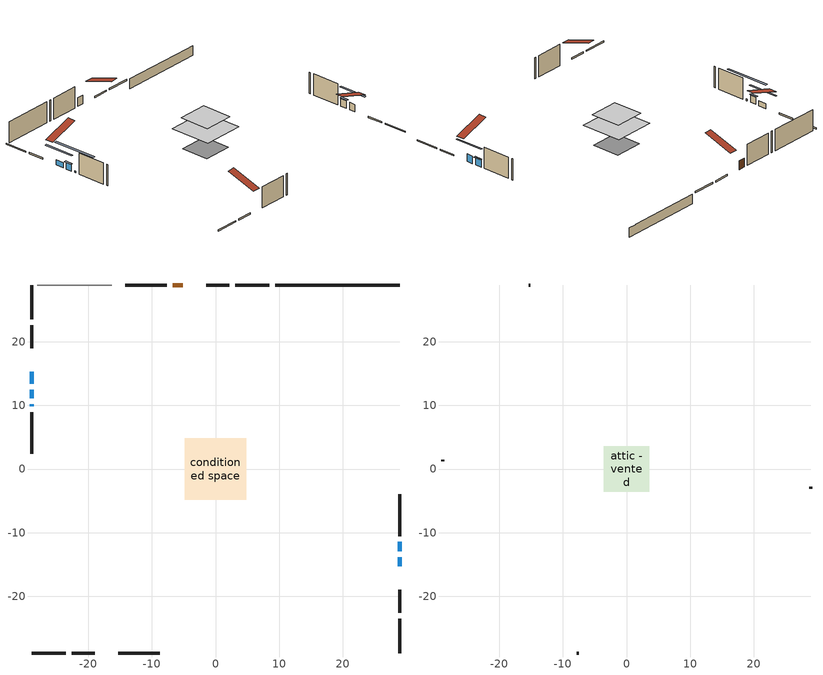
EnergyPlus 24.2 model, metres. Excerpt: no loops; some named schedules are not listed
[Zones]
conditioned space
 floor adiabatic (AdiabaticFloorConstruction): -4.8,-4.8 -4.8,4.8 4.8,4.8 4.8,-4.8 z2.82
 floor foundation (Slab1 construction): -3.3,-3.3 -3.3,3.3 3.3,3.3 3.3,-3.3 z-1.83
 wall outside (RimJoist1 construction): 8.47,28.9 3.1,28.9 / -28.9,-28.9 -23.53,-28.9 / -28.9,28.9 -28.9,23.53 / 28.9,-28.9 28.9,-23.53 z0.38:0.68
 wall outside (RimJoist2 construction): 2.17,28.9 -1.49,28.9 / -22.6,-28.9 -18.95,-28.9 / -28.9,22.6 -28.9,18.95 / 28.9,-22.6 28.9,-18.95 z0.38:0.68
 wall outside (AdiabaticWallConstruction 1): -5.17,28.9 -6.72,28.9 z0.38:2.41
 wall outside (AdiabaticWallConstruction): 28.9,-15.27 28.9,-13.83 / 28.9,-12.9 28.9,-11.46 z0.38:2.1; -28.9,15.27 -28.9,13.37 z0.38:1.51; -28.9,12.44 -28.9,11.1 z0.38:1.98; -28.9,10.17 -28.9,9.88 z0.38:0.73
 wall outside (Wall1 construction): -7.65,28.9 -14.18,28.9 / -15.27,-28.9 -8.73,-28.9 / -28.9,8.95 -28.9,2.42 / 28.9,-10.53 28.9,-4 z0.38:5.26
 wall foundation (FoundationWall1 construction): 9.4,28.9,-1.83 9.4,28.9,0.38 26.95,28.9,0.38 26.95,28.9,0.33 28.9,28.9,0.33 28.9,28.9,-1.83
 wall adiabatic (Wall4 construction): -16.32,28.9 -27.98,28.9 z0.38:5.26
 window (WindowConstruction): 28.9,-15.27 28.9,-13.83 z0.38:2.1
 window (WindowConstruction 1): -28.9,15.27 -28.9,13.37 z0.38:1.51
 window (WindowConstruction 2): 28.9,-12.9 28.9,-11.46 z0.38:2.1
 window (WindowConstruction 3): -28.9,12.44 -28.9,11.1 z0.38:1.98
 window (WindowConstruction 4): -28.9,10.17 -28.9,9.88 z0.38:0.72
 door (Door): -5.17,28.9 -6.72,28.9 z0.38:2.41
 ceiling adiabatic (AdiabaticFloorConstruction): 4.8,-4.8 4.8,4.8 -4.8,4.8 -4.8,-4.8 z2.82
attic - vented
 floor to conditioned space (Floor1 construction Reversed): -3.54,-3.54 -3.54,3.54 3.54,3.54 3.54,-3.54 z5.26
 wall outside (Wall3 construction): -15.11,28.9 -15.39,28.9 / -7.8,-28.9 -7.53,-28.9 / -28.9,1.49 -28.9,1.21 / 28.9,-3.07 28.9,-2.79 z0.38:5.26
 roof outside (Roof1 construction): -4.24,28.9,5.26 -4.24,22.01,7.56 -2.42,22.01,7.56 -2.42,28.9,5.26; -16.2,-28.9,5.26 -16.2,-22.01,7.56 -18.02,-22.01,7.56 -18.02,-28.9,5.26; -28.9,16.2,5.26 -22.01,16.2,7.56 -22.01,18.02,7.56 -28.9,18.02,5.26; 28.9,-16.2,5.26 22.01,-16.2,7.56 22.01,-18.02,7.56 28.9,-18.02,5.26
shading: 28.9,-11.19 28.9,-17.91 29.32,-17.91 29.32,-11.19 z4.74; -28.9,10.73 -28.9,17.91 -29.32,17.91 -29.32,10.73 z4.15; 28.9,-11.26 28.9,-13.1 29.32,-13.1 29.32,-11.26 z2.3; -28.9,10.9 -28.9,12.65 -29.32,12.65 -29.32,10.9 z2.18; -28.9,4.8 -28.9,15.25 -29.32,15.25 -29.32,4.8 z5.81
[Building]
Building 1: Terrain=Suburbs
[Site:Location]
Winnipeg Intl AP_MB: Latitude {deg}=49.91; Longitude {deg}=-97.24; Time Zone {hr}=-6; Elevation {m}=239; Keep Site Location Information=Yes
[Site:GroundTemperature:Shallow]
-2.46526, -5.11642, -5.32873, -4.07063, 0.979979, 6.00706, 10.3653, 13.1261, 13.3606, 11.1152, 6.8681, 1.99523
[Site:WaterMainsTemperature]
Calculation Method=Schedule; Temperature Schedule=mains temperature schedule
[Material] Roughness=Rough; Thermal Absorptance=0.9
Name | Thickness {m} | Conductivity {W/m-K} | Density {kg/m3} | Specific Heat {J/kg-K} | Solar Absorptance | Visible Absorptance
asphalt or fiberglass shingles | 0.00635 | 0.162714 | 1121.4 | 1465.45 | 0.84 | 0.84
ceiling loosefill ins | 0.0846667 | 0.0480833 | 16.02 | 1046.75 | 0.7 | 0.7
ceiling stud and cavity | 0.1397 | 0.086424 | 65.682 | 1177.47 | 0.7 | 0.7
concrete 4.0 in. | 0.1016 | 1.803125 | 2242.8 | 837.4 | 0.7 | 0.7
concrete 8.0 in. | 0.2032 | 1.803125 | 2242.8 | 837.4 | 0.7 | 0.7
door material | 0.04445 | 0.053851 | 512.64 | 1214.23 | 0.7 | 0.7
floor covering | 0.0127 | 0.0433444 | 54.468 | 1339.84 | 0.6 | 0.6
floor rigid ins; wall rigid ins 1 | 0.512978 | 0.029427 | 32.04 | 1214.23 | 0.7 | 0.7
floor stud and cavity | 0.1397 | 1.75129 | 37.0049 | 1207.88 | 0.7 | 0.7
furniture material conditioned space 1 | 0.1524 | 0.115458 | 640.8 | 1214.23 | 0.6 | 0.6
gypsum board | 0.0127 | 0.160291 | 801 | 837.4 | 0.6 | 0.6
osb sheathing 0.5 in. | 0.0127 | 0.115458 | 512.64 | 1214.23 | 0.7 | 0.7
osb sheathing 0.75 in. | 0.01905 | 0.115458 | 512.64 | 1214.23 | 0.7 | 0.7
osb sheathing 2.0 in. | 0.0508 | 0.115458 | 512.64 | 1214.23 | 0.7 | 0.7
rim joist stud and cavity | 0.0508 | 0.0452492 | 125.044 | 1163.47 | 0.6 | 0.6
rim joist stud and cavity 1 | 0.0508 | 0.648972 | 50.32683 | 1063.81 | 0.6 | 0.6
wall rigid ins | 0.051816 | 0.029427 | 32.04 | 1214.23 | 0.4 | 0.4
wall stud and cavity | 0.1397 | 0.0785528 | 139.0536 | 1170.24 | 0.7 | 0.7
wall stud and cavity 1 | 0.0889 | 6.1454 | 50.32683 | 1063.81 | 0.6 | 0.6
wall stud and cavity 2 | 0.1397 | 0.773761 | 139.0536 | 1170.24 | 0.7 | 0.7
wall stud and cavity 3 | 0.0889 | 0.380278 | 52.3479 | 1209.89 | 0.7 | 0.7
wall stud and cavity 4 | 0.0889 | 0.391764 | 83.0341 | 1211.67 | 0.7 | 0.7
wood siding | 0.0254 | 0.102417 | 544.68 | 1172.36 | 0.4 | 0.4
wood siding 1 | 0.00254 | 0.102417 | 544.68 | 1172.36 | 0.4 | 0.4
wood siding 2; wood siding 3; wood siding 4 | 0.0254 | 0.102417 | 544.68 | 1172.36 | 0.7 | 0.7
[WindowMaterial:SimpleGlazingSystem]
Name | U-Factor {W/m2-K} | Solar Heat Gain Coefficient
WindowMaterial | 3.48402 | 0.71
WindowMaterial 1 | 3.81675 | 0.69
WindowMaterial 2 | 3.53115 | 0.71
WindowMaterial 3 | 3.07123 | 0.43
[Construction]
AdiabaticFloorConstruction: floor stud and cavity, floor rigid ins, osb sheathing 0.75 in., floor covering
AdiabaticWallConstruction: wood siding 3, wall rigid ins 1, wall stud and cavity 3, gypsum board
AdiabaticWallConstruction 1: wood siding 4, wall rigid ins 1, wall stud and cavity 3, gypsum board
Door: door material
Floor1 construction Reversed: gypsum board, ceiling stud and cavity, ceiling loosefill ins
FoundationWall1 construction: concrete 8.0 in.
furniture construction conditioned space 1: furniture material conditioned space 1
PartitionWallConstruction: gypsum board, wall stud and cavity 4, gypsum board
RimJoist1 construction: wood siding 2, osb sheathing 2.0 in., rim joist stud and cavity
RimJoist2 construction: wood siding 2, rim joist stud and cavity 1
Roof1 construction: asphalt or fiberglass shingles
Slab1 construction: concrete 4.0 in.
Wall1 construction: wood siding, osb sheathing 0.5 in., wall stud and cavity, gypsum board
Wall3 construction: wood siding 1, wall stud and cavity 1
Wall4 construction: wall rigid ins, osb sheathing 0.5 in., wall stud and cavity 2, gypsum board
WindowConstruction; WindowConstruction 2: WindowMaterial
WindowConstruction 1: WindowMaterial 1
WindowConstruction 3: WindowMaterial 2
WindowConstruction 4: WindowMaterial 3
[Zone] Multiplier=1; Part of Total Floor Area=Yes
Name | Volume {m3}
attic - vented | 18.729
conditioned space | 339.1
[Space]
Name | Zone | Volume {m3}
attic - vented 1 | attic - vented | 18.729
conditioned space 1 | conditioned space | 339.1
[ZoneInfiltration:EffectiveLeakageArea]
infil attic - vented 1: Zone or Space=attic - vented 1; Schedule=Always On Discrete; Effective Air Leakage Area {cm2}=1672.33; Stack Coefficient=0.000499037; Wind Coefficient=1.50934e-05
[ZoneMixing]
whole house fan mix: Zone or Space=attic - vented; Schedule=Always On Continuous; Design Flow Rate Calculation Method=Flow/Zone; Design Flow Rate {m3/s}=0; Source Zone or Space=conditioned space
[SurfaceProperty:ExposedFoundationPerimeter]
Slab1: Exposed Perimeter Calculation Method=TotalExposedPerimeter; Total Exposed Perimeter {m}=19.507
[InternalMass] Zone or ZoneList=conditioned space; Space or SpaceList=conditioned space 1
Name | Construction | Surface Area {m2}
furniture mass conditioned space 1 | furniture construction conditioned space 1 | 54.2799
partition wall mass | PartitionWallConstruction | 135.7
[Lights]
interior lighting: Zone or ZoneList or Space or SpaceList=conditioned space 1; Schedule=interior lighting schedule; Design Level Calculation Method=LightingLevel; Lighting Level {W}=343.2; Return Air Fraction=0; Fraction Radiant=0.6; Fraction Visible=0.2; Fraction Replaceable=1
[People]
occupants: Zone or ZoneList or Space or SpaceList=conditioned space 1; Number of People Schedule=occupants schedule; Number of People Calculation Method=People; Number of People=3; Fraction Radiant=0.314171; Sensible Heat Fraction=0.56303; Activity Level Schedule=occupants activity schedule; Carbon Dioxide Generation Rate {m3/s-W}=0; Enable ASHRAE 55 Comfort Warnings=No; Mean Radiant Temperature Calculation Type=EnclosureAveraged
[ElectricEquipment] Zone or ZoneList or Space or SpaceList=conditioned space 1; Design Level Calculation Method=EquipmentLevel
Name | Schedule | Design Level {W} | Fraction Latent | Fraction Radiant | Fraction Lost
clothes dryer | clothes dryer schedule | 140.772 | 0.015 | 0.081 | 0.85
clothes washer | clothes washer schedule | 32.1985 | 0.03 | 0.162 | 0.7
cooking range | cooking range schedule | 208.969 | 0.08 | 0.432 | 0.2
dishwasher | dishwasher schedule | 66.8632 | 0.3 | 0.18 | 0.4
fridge | fridge schedule | 72.9452 | 0 | 0.6 | 0
mech vent house fan | mech vent house fan schedule | 10 | 0 | 0 | 1
mech vent house fan cfis | mech vent house fan cfis schedule | 0 | 0 | 0 | 0
misc plug loads | misc plug loads schedule | 494.7 | 0.045 | 0.513 | 0.1
whole house fan | Always On Discrete | 0 | 0 | 0 | 1
[OtherEquipment] Zone or ZoneList or Space or SpaceList=conditioned space 1; Design Level Calculation Method=EquipmentLevel
Name | Fuel Type | Schedule | Design Level {W} | Fraction Latent | Fraction Radiant | Fraction Lost
clothes dryer 1 | Electricity | clothes dryer schedule | 0 | 0.015 | 0.081 | 0.85
cooking range 1 | Electricity | cooking range schedule | 0 | 0.08 | 0.432 | 0.2
general water use latent | None | general water use schedule | 59.3978 | 1 | 0 | 0
general water use sensible | None | general water use schedule | -58.539 | 0 | 0.6 | 0
mech vent house fan latent load | None | Always On Discrete | 0 | 1 | 0 | 0
mech vent house fan sensible load | None | Always On Discrete | 0 | 0 | 0 | 0
water heater energy adjustment1 | NaturalGas | Always On Discrete | 0.01 | 0 | 0 | 1
[ZoneInfiltration:DesignFlowRate] Zone or ZoneList or Space or SpaceList=conditioned space 1; Schedule=Always On Discrete; Design Flow Rate Calculation Method=Flow/Zone; Design Flow Rate {m3/s}=0
infil flow; natural vent flow; whole house fan flow
[AvailabilityManager:Scheduled]
central ac and furnace airloop Availability Manager: Schedule=Always On Discrete
[Foundation:Kiva]
Foundation Kiva 1: Initial Indoor Air Temperature {C}=21; Wall Height Above Grade {m}=0.380025; Wall Depth Below Slab {m}=0.2032
[Foundation:Kiva:Settings]
Soil Conductivity {W/m-K}=0.849921; Soil Density {kg/m3}=1842.3; Soil Specific Heat {J/kg-K}=418.7; Ground Solar Absorptivity=0.9; Ground Thermal Absorptivity=0.9; Ground Surface Roughness {m}=0.03; Far-Field Width {m}=40; Deep-Ground Boundary Condition=ZeroFlux; Deep-Ground Depth {m}=40; Minimum Cell Dimension {m}=0.2; Maximum Cell Growth Coefficient=3; Simulation Timestep=Timestep
[Exterior:Lights]
exterior lighting: Schedule=exterior lighting schedule; Design Level {W}=75.6
[EnergyManagementSystem:GlobalVariable]
central_ac_and_furnace_airloop_Fan_RTF
infil_program_Qfan
infil_program_Qinf
natural_vent_program_Qnv
natural_vent_program_Qwhf
[EnergyManagementSystem:Sensor]
Name | Output:Variable or Output:Meter Index Key | Output:Variable or Output:Meter
airflow_gain | infil flow | Infiltration Sensible Heat Gain Energy
airflow_gain_1 | natural vent flow | Infiltration Sensible Heat Gain Energy
airflow_gain_2 | whole house fan flow | Infiltration Sensible Heat Gain Energy
airflow_loss | infil flow | Infiltration Sensible Heat Loss Energy
airflow_loss_1 | natural vent flow | Infiltration Sensible Heat Loss Energy
airflow_loss_2 | whole house fan flow | Infiltration Sensible Heat Loss Energy
clg_load_cond |  | Cooling:EnergyTransfer:Zone:CONDITIONED SPACE
clg_sp_s; clg_sp_s_1 | cooling setpoint | Schedule Value
clothes_dryer_exhaust_0_sch_s | clothes dryer exhaust 0 schedule | Schedule Value
cool_season | cooling season schedule | Schedule Value
htg_load_cond |  | Heating:EnergyTransfer:Zone:CONDITIONED SPACE
htg_sp_s; htg_sp_s_1 | heating setpoint | Schedule Value
ig_ee_conv | clothes dryer | Electric Equipment Convective Heating Energy
ig_ee_conv_2 | cooking range | Electric Equipment Convective Heating Energy
ig_ee_conv_4 | fridge | Electric Equipment Convective Heating Energy
ig_ee_conv_5 | misc plug loads | Electric Equipment Convective Heating Energy
ig_ee_conv_6 | whole house fan | Electric Equipment Convective Heating Energy
ig_ee_rad | clothes dryer | Electric Equipment Radiant Heating Energy
ig_ee_rad_2 | cooking range | Electric Equipment Radiant Heating Energy
ig_ee_rad_4 | fridge | Electric Equipment Radiant Heating Energy
ig_ee_rad_5 | misc plug loads | Electric Equipment Radiant Heating Energy
ig_ee_rad_6 | whole house fan | Electric Equipment Radiant Heating Energy
ig_lgt_conv | interior lighting | Lights Convective Heating Energy
ig_lgt_rad | interior lighting | Lights Radiant Heating Energy
ig_lgt_vis | interior lighting | Lights Visible Radiation Heating Energy
ig_oe_conv | clothes dryer 1 | Other Equipment Convective Heating Energy
ig_oe_conv_1 | cooking range 1 | Other Equipment Convective Heating Energy
ig_oe_conv_2 | general water use latent | Other Equipment Convective Heating Energy
ig_oe_conv_3 | general water use sensible | Other Equipment Convective Heating Energy
ig_oe_conv_4 | water heater energy adjustment1 | Other Equipment Convective Heating Energy
ig_oe_rad | clothes dryer 1 | Other Equipment Radiant Heating Energy
ig_oe_rad_1 | cooking range 1 | Other Equipment Radiant Heating Energy
ig_oe_rad_2 | general water use latent | Other Equipment Radiant Heating Energy
ig_oe_rad_3 | general water use sensible | Other Equipment Radiant Heating Energy
ig_oe_rad_4 | water heater energy adjustment1 | Other Equipment Radiant Heating Energy
ig_ppl_conv | occupants | People Convective Heating Energy
ig_ppl_rad | occupants | People Radiant Heating Energy
im_conv | furniture mass conditioned space 1 | Surface Inside Face Convection Heat Gain Energy
im_conv_1 | partition wall mass | Surface Inside Face Convection Heat Gain Energy
im_ig | furniture mass conditioned space 1 | Surface Inside Face Internal Gains Radiation Heat Gain Energy
im_ig_1 | partition wall mass | Surface Inside Face Internal Gains Radiation Heat Gain Energy
im_lgt | furniture mass conditioned space 1 | Surface Inside Face Lights Radiation Heat Gain Energy
im_lgt_1 | partition wall mass | Surface Inside Face Lights Radiation Heat Gain Energy
im_sol | furniture mass conditioned space 1 | Surface Inside Face Solar Radiation Heat Gain Energy
im_sol_1 | partition wall mass | Surface Inside Face Solar Radiation Heat Gain Energy
im_surf | furniture mass conditioned space 1 | Surface Inside Face Net Surface Thermal Radiation Heat Gain Energy
im_surf_1 | partition wall mass | Surface Inside Face Net Surface Thermal Radiation Heat Gain Energy
mv_conv | mech vent house fan | Electric Equipment Convective Heating Energy
mv_conv_1 | mech vent house fan cfis | Electric Equipment Convective Heating Energy
mv_conv_2 | mech vent house fan latent load | Other Equipment Convective Heating Energy
mv_conv_3 | mech vent house fan sensible load | Other Equipment Convective Heating Energy
mv_rad | mech vent house fan | Electric Equipment Radiant Heating Energy
mv_rad_1 | mech vent house fan cfis | Electric Equipment Radiant Heating Energy
mv_rad_2 | mech vent house fan latent load | Other Equipment Radiant Heating Energy
mv_rad_3 | mech vent house fan sensible load | Other Equipment Radiant Heating Energy
natural_vent_s | natural vent schedule | Schedule Value
out_pb_s |  | Site Outdoor Air Barometric Pressure
out_wt_s |  | Site Outdoor Air Humidity Ratio
site_vw_s |  | Site Wind Speed
ss_back_out | Window1 | Surface Window Shortwave from Zone Back Out Window Heat Transfer Rate
ss_back_out_1 | Window2 | Surface Window Shortwave from Zone Back Out Window Heat Transfer Rate
ss_back_out_2 | Window4 | Surface Window Shortwave from Zone Back Out Window Heat Transfer Rate
ss_back_out_3 | Window5 | Surface Window Shortwave from Zone Back Out Window Heat Transfer Rate
ss_back_out_4 | Window6 | Surface Window Shortwave from Zone Back Out Window Heat Transfer Rate
ss_conv | Door1 | Surface Inside Face Convection Heat Gain Energy
ss_conv_1 | Window1 | Surface Inside Face Convection Heat Gain Energy
ss_conv_2 | Window2 | Surface Inside Face Convection Heat Gain Energy
ss_conv_3 | Window4 | Surface Inside Face Convection Heat Gain Energy
ss_conv_4 | Window5 | Surface Inside Face Convection Heat Gain Energy
ss_conv_5 | Window6 | Surface Inside Face Convection Heat Gain Energy
ss_ig | Door1 | Surface Inside Face Internal Gains Radiation Heat Gain Energy
ss_ig_1 | Window1 | Surface Inside Face Internal Gains Radiation Heat Gain Energy
ss_ig_2 | Window2 | Surface Inside Face Internal Gains Radiation Heat Gain Energy
ss_ig_3 | Window4 | Surface Inside Face Internal Gains Radiation Heat Gain Energy
ss_ig_4 | Window5 | Surface Inside Face Internal Gains Radiation Heat Gain Energy
ss_ig_5 | Window6 | Surface Inside Face Internal Gains Radiation Heat Gain Energy
ss_lgt | Door1 | Surface Inside Face Lights Radiation Heat Gain Energy
ss_sol | Door1 | Surface Inside Face Solar Radiation Heat Gain Energy
ss_surf | Door1 | Surface Inside Face Net Surface Thermal Radiation Heat Gain Energy
ss_surf_1 | Window1 | Surface Inside Face Net Surface Thermal Radiation Heat Gain Energy
ss_surf_2 | Window2 | Surface Inside Face Net Surface Thermal Radiation Heat Gain Energy
ss_surf_3 | Window4 | Surface Inside Face Net Surface Thermal Radiation Heat Gain Energy
ss_surf_4 | Window5 | Surface Inside Face Net Surface Thermal Radiation Heat Gain Energy
ss_surf_5 | Window6 | Surface Inside Face Net Surface Thermal Radiation Heat Gain Energy
ss_trans_in | Window1 | Surface Window Transmitted Solar Radiation Rate
ss_trans_in_1 | Window2 | Surface Window Transmitted Solar Radiation Rate
ss_trans_in_2 | Window4 | Surface Window Transmitted Solar Radiation Rate
ss_trans_in_3 | Window5 | Surface Window Transmitted Solar Radiation Rate
ss_trans_in_4 | Window6 | Surface Window Transmitted Solar Radiation Rate
ss_trans_out | Window1 | Surface Inside Face Initial Transmitted Diffuse Transmitted Out Window Solar Radiation Rate
ss_trans_out_1 | Window2 | Surface Inside Face Initial Transmitted Diffuse Transmitted Out Window Solar Radiation Rate
ss_trans_out_2 | Window4 | Surface Inside Face Initial Transmitted Diffuse Transmitted Out Window Solar Radiation Rate
ss_trans_out_3 | Window5 | Surface Inside Face Initial Transmitted Diffuse Transmitted Out Window Solar Radiation Rate
ss_trans_out_4 | Window6 | Surface Inside Face Initial Transmitted Diffuse Transmitted Out Window Solar Radiation Rate
s_conv | Floor1 | Surface Inside Face Convection Heat Gain Energy
s_conv_1 | FoundationWall1 | Surface Inside Face Convection Heat Gain Energy
s_conv_10 | RimJoist2:270 | Surface Inside Face Convection Heat Gain Energy
s_conv_11 | RimJoist2:90 | Surface Inside Face Convection Heat Gain Energy
s_conv_12 | Slab1 | Surface Inside Face Convection Heat Gain Energy
s_conv_13 | Wall1:0 | Surface Inside Face Convection Heat Gain Energy
s_conv_14 | Wall1:180 | Surface Inside Face Convection Heat Gain Energy
s_conv_15 | Wall1:270 | Surface Inside Face Convection Heat Gain Energy
s_conv_16 | Wall1:90 | Surface Inside Face Convection Heat Gain Energy
s_conv_17 | Wall4 | Surface Inside Face Convection Heat Gain Energy
s_conv_2 | inferred conditioned ceiling | Surface Inside Face Convection Heat Gain Energy
s_conv_3 | inferred conditioned floor | Surface Inside Face Convection Heat Gain Energy
s_conv_4 | RimJoist1:0 | Surface Inside Face Convection Heat Gain Energy
s_conv_5 | RimJoist1:180 | Surface Inside Face Convection Heat Gain Energy
s_conv_6 | RimJoist1:270 | Surface Inside Face Convection Heat Gain Energy
s_conv_7 | RimJoist1:90 | Surface Inside Face Convection Heat Gain Energy
s_conv_8 | RimJoist2:0 | Surface Inside Face Convection Heat Gain Energy
s_conv_9 | RimJoist2:180 | Surface Inside Face Convection Heat Gain Energy
s_ig | Floor1 | Surface Inside Face Internal Gains Radiation Heat Gain Energy
s_ig_1 | FoundationWall1 | Surface Inside Face Internal Gains Radiation Heat Gain Energy
s_ig_10 | RimJoist2:270 | Surface Inside Face Internal Gains Radiation Heat Gain Energy
s_ig_11 | RimJoist2:90 | Surface Inside Face Internal Gains Radiation Heat Gain Energy
s_ig_12 | Slab1 | Surface Inside Face Internal Gains Radiation Heat Gain Energy
s_ig_13 | Wall1:0 | Surface Inside Face Internal Gains Radiation Heat Gain Energy
s_ig_14 | Wall1:180 | Surface Inside Face Internal Gains Radiation Heat Gain Energy
s_ig_15 | Wall1:270 | Surface Inside Face Internal Gains Radiation Heat Gain Energy
s_ig_16 | Wall1:90 | Surface Inside Face Internal Gains Radiation Heat Gain Energy
s_ig_17 | Wall4 | Surface Inside Face Internal Gains Radiation Heat Gain Energy
s_ig_2 | inferred conditioned ceiling | Surface Inside Face Internal Gains Radiation Heat Gain Energy
s_ig_3 | inferred conditioned floor | Surface Inside Face Internal Gains Radiation Heat Gain Energy
s_ig_4 | RimJoist1:0 | Surface Inside Face Internal Gains Radiation Heat Gain Energy
s_ig_5 | RimJoist1:180 | Surface Inside Face Internal Gains Radiation Heat Gain Energy
s_ig_6 | RimJoist1:270 | Surface Inside Face Internal Gains Radiation Heat Gain Energy
s_ig_7 | RimJoist1:90 | Surface Inside Face Internal Gains Radiation Heat Gain Energy
s_ig_8 | RimJoist2:0 | Surface Inside Face Internal Gains Radiation Heat Gain Energy
s_ig_9 | RimJoist2:180 | Surface Inside Face Internal Gains Radiation Heat Gain Energy
s_lgt | Floor1 | Surface Inside Face Lights Radiation Heat Gain Energy
s_lgt_1 | FoundationWall1 | Surface Inside Face Lights Radiation Heat Gain Energy
s_lgt_10 | RimJoist2:270 | Surface Inside Face Lights Radiation Heat Gain Energy
s_lgt_11 | RimJoist2:90 | Surface Inside Face Lights Radiation Heat Gain Energy
s_lgt_12 | Slab1 | Surface Inside Face Lights Radiation Heat Gain Energy
s_lgt_13 | Wall1:0 | Surface Inside Face Lights Radiation Heat Gain Energy
s_lgt_14 | Wall1:180 | Surface Inside Face Lights Radiation Heat Gain Energy
s_lgt_15 | Wall1:270 | Surface Inside Face Lights Radiation Heat Gain Energy
s_lgt_16 | Wall1:90 | Surface Inside Face Lights Radiation Heat Gain Energy
s_lgt_17 | Wall4 | Surface Inside Face Lights Radiation Heat Gain Energy
s_lgt_2 | inferred conditioned ceiling | Surface Inside Face Lights Radiation Heat Gain Energy
s_lgt_3 | inferred conditioned floor | Surface Inside Face Lights Radiation Heat Gain Energy
s_lgt_4 | RimJoist1:0 | Surface Inside Face Lights Radiation Heat Gain Energy
s_lgt_5 | RimJoist1:180 | Surface Inside Face Lights Radiation Heat Gain Energy
s_lgt_6 | RimJoist1:270 | Surface Inside Face Lights Radiation Heat Gain Energy
s_lgt_7 | RimJoist1:90 | Surface Inside Face Lights Radiation Heat Gain Energy
s_lgt_8 | RimJoist2:0 | Surface Inside Face Lights Radiation Heat Gain Energy
s_lgt_9 | RimJoist2:180 | Surface Inside Face Lights Radiation Heat Gain Energy
s_sol | Floor1 | Surface Inside Face Solar Radiation Heat Gain Energy
s_sol_1 | FoundationWall1 | Surface Inside Face Solar Radiation Heat Gain Energy
s_sol_10 | RimJoist2:270 | Surface Inside Face Solar Radiation Heat Gain Energy
s_sol_11 | RimJoist2:90 | Surface Inside Face Solar Radiation Heat Gain Energy
s_sol_12 | Slab1 | Surface Inside Face Solar Radiation Heat Gain Energy
s_sol_13 | Wall1:0 | Surface Inside Face Solar Radiation Heat Gain Energy
s_sol_14 | Wall1:180 | Surface Inside Face Solar Radiation Heat Gain Energy
s_sol_15 | Wall1:270 | Surface Inside Face Solar Radiation Heat Gain Energy
s_sol_16 | Wall1:90 | Surface Inside Face Solar Radiation Heat Gain Energy
s_sol_17 | Wall4 | Surface Inside Face Solar Radiation Heat Gain Energy
s_sol_2 | inferred conditioned ceiling | Surface Inside Face Solar Radiation Heat Gain Energy
s_sol_3 | inferred conditioned floor | Surface Inside Face Solar Radiation Heat Gain Energy
s_sol_4 | RimJoist1:0 | Surface Inside Face Solar Radiation Heat Gain Energy
s_sol_5 | RimJoist1:180 | Surface Inside Face Solar Radiation Heat Gain Energy
s_sol_6 | RimJoist1:270 | Surface Inside Face Solar Radiation Heat Gain Energy
s_sol_7 | RimJoist1:90 | Surface Inside Face Solar Radiation Heat Gain Energy
s_sol_8 | RimJoist2:0 | Surface Inside Face Solar Radiation Heat Gain Energy
s_sol_9 | RimJoist2:180 | Surface Inside Face Solar Radiation Heat Gain Energy
s_surf | Floor1 | Surface Inside Face Net Surface Thermal Radiation Heat Gain Energy
s_surf_1 | FoundationWall1 | Surface Inside Face Net Surface Thermal Radiation Heat Gain Energy
s_surf_10 | RimJoist2:270 | Surface Inside Face Net Surface Thermal Radiation Heat Gain Energy
s_surf_11 | RimJoist2:90 | Surface Inside Face Net Surface Thermal Radiation Heat Gain Energy
s_surf_12 | Slab1 | Surface Inside Face Net Surface Thermal Radiation Heat Gain Energy
s_surf_13 | Wall1:0 | Surface Inside Face Net Surface Thermal Radiation Heat Gain Energy
s_surf_14 | Wall1:180 | Surface Inside Face Net Surface Thermal Radiation Heat Gain Energy
s_surf_15 | Wall1:270 | Surface Inside Face Net Surface Thermal Radiation Heat Gain Energy
s_surf_16 | Wall1:90 | Surface Inside Face Net Surface Thermal Radiation Heat Gain Energy
s_surf_17 | Wall4 | Surface Inside Face Net Surface Thermal Radiation Heat Gain Energy
s_surf_2 | inferred conditioned ceiling | Surface Inside Face Net Surface Thermal Radiation Heat Gain Energy
